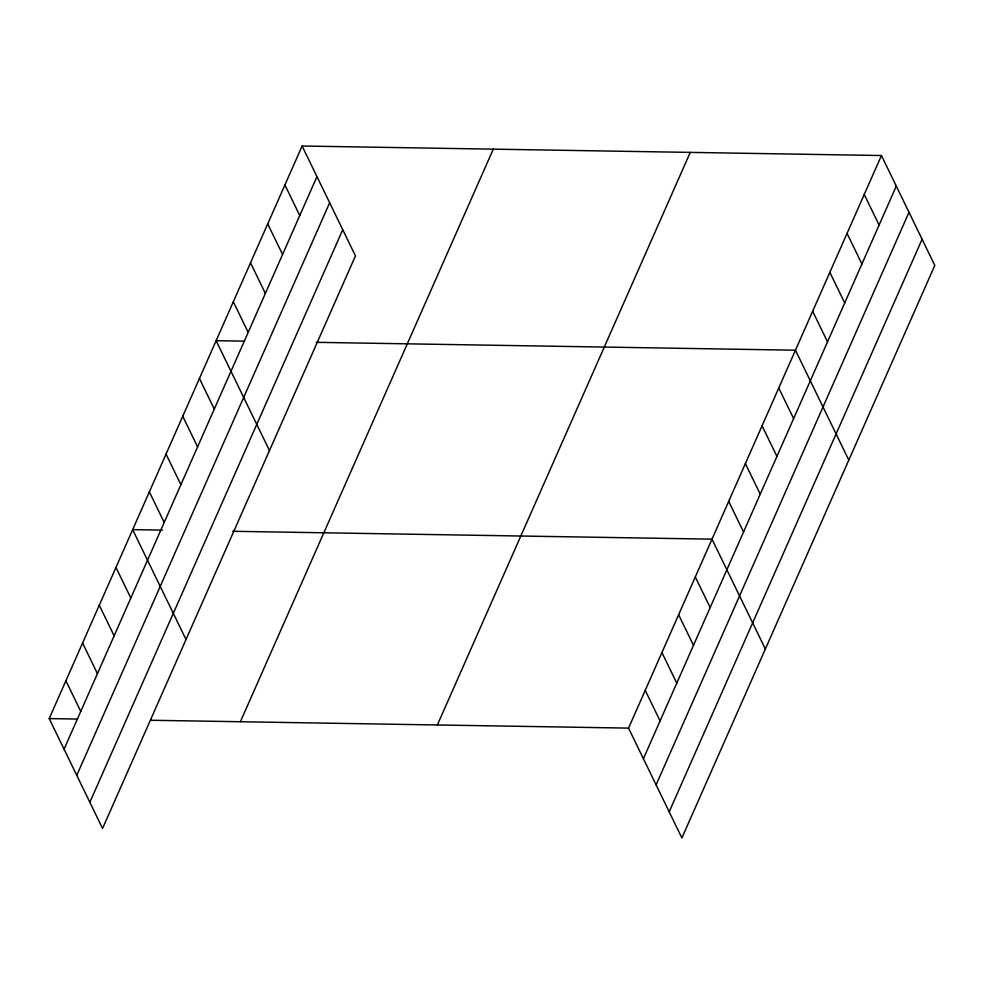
<?xml version="1.0" encoding="UTF-8"?>
<svg xmlns="http://www.w3.org/2000/svg" width="984" height="984" viewBox="0 0 984 984"><rect width="100%" height="100%" fill="white"/><g stroke="black" fill="none" stroke-linecap="round" stroke-linejoin="round"><path stroke-width="1.48" d="M302.113 146.013L355.458 255.889L102.557 828.466L49.2 718.591L302.113 146.013L881.443 155.534L934.8 265.409L681.887 837.987L628.542 728.111L881.443 155.534M64.058 749.193L316.971 176.603M76.764 775.355L329.665 202.766M89.852 802.304L342.752 229.727M240.379 721.739L493.291 149.15M437.363 724.974L690.264 152.385M643.401 758.713L896.301 186.124M656.094 784.875L909.007 212.286M669.194 811.825L922.094 239.247M244.499 341.153L216.123 340.685L269.468 450.561M316.196 342.334L795.453 350.206L848.811 460.082M162.532 530.13L132.655 529.638L186.013 639.514M232.728 531.286L711.998 539.158L765.355 649.034M49.2 718.591L77.576 719.058M150.761 720.263L628.542 728.111M864.247 194.463L879.106 225.065M847.052 233.405L861.91 263.995M829.856 272.334L844.715 302.937M812.661 311.276L827.519 341.866M778.762 388.003L793.621 418.594M762.071 425.789L776.929 456.392M745.38 463.575L760.238 494.177M728.689 501.373L743.547 531.963M695.307 576.956L710.165 607.546M678.616 614.742L693.474 645.344M661.924 652.527L676.783 683.13M645.233 690.325L660.092 720.915M284.905 184.943L299.763 215.545M267.709 223.885L282.568 254.475M250.514 262.814L265.373 293.416M233.319 301.756L248.177 332.346M199.432 378.483L214.278 409.073M182.741 416.269L197.587 446.871M166.038 454.067L180.896 484.657M149.347 491.852L164.205 522.455M115.964 567.436L130.823 598.026M99.273 605.221L114.132 635.824M82.582 643.019L97.441 673.609M65.891 680.805L80.75 711.407"/></g></svg>
